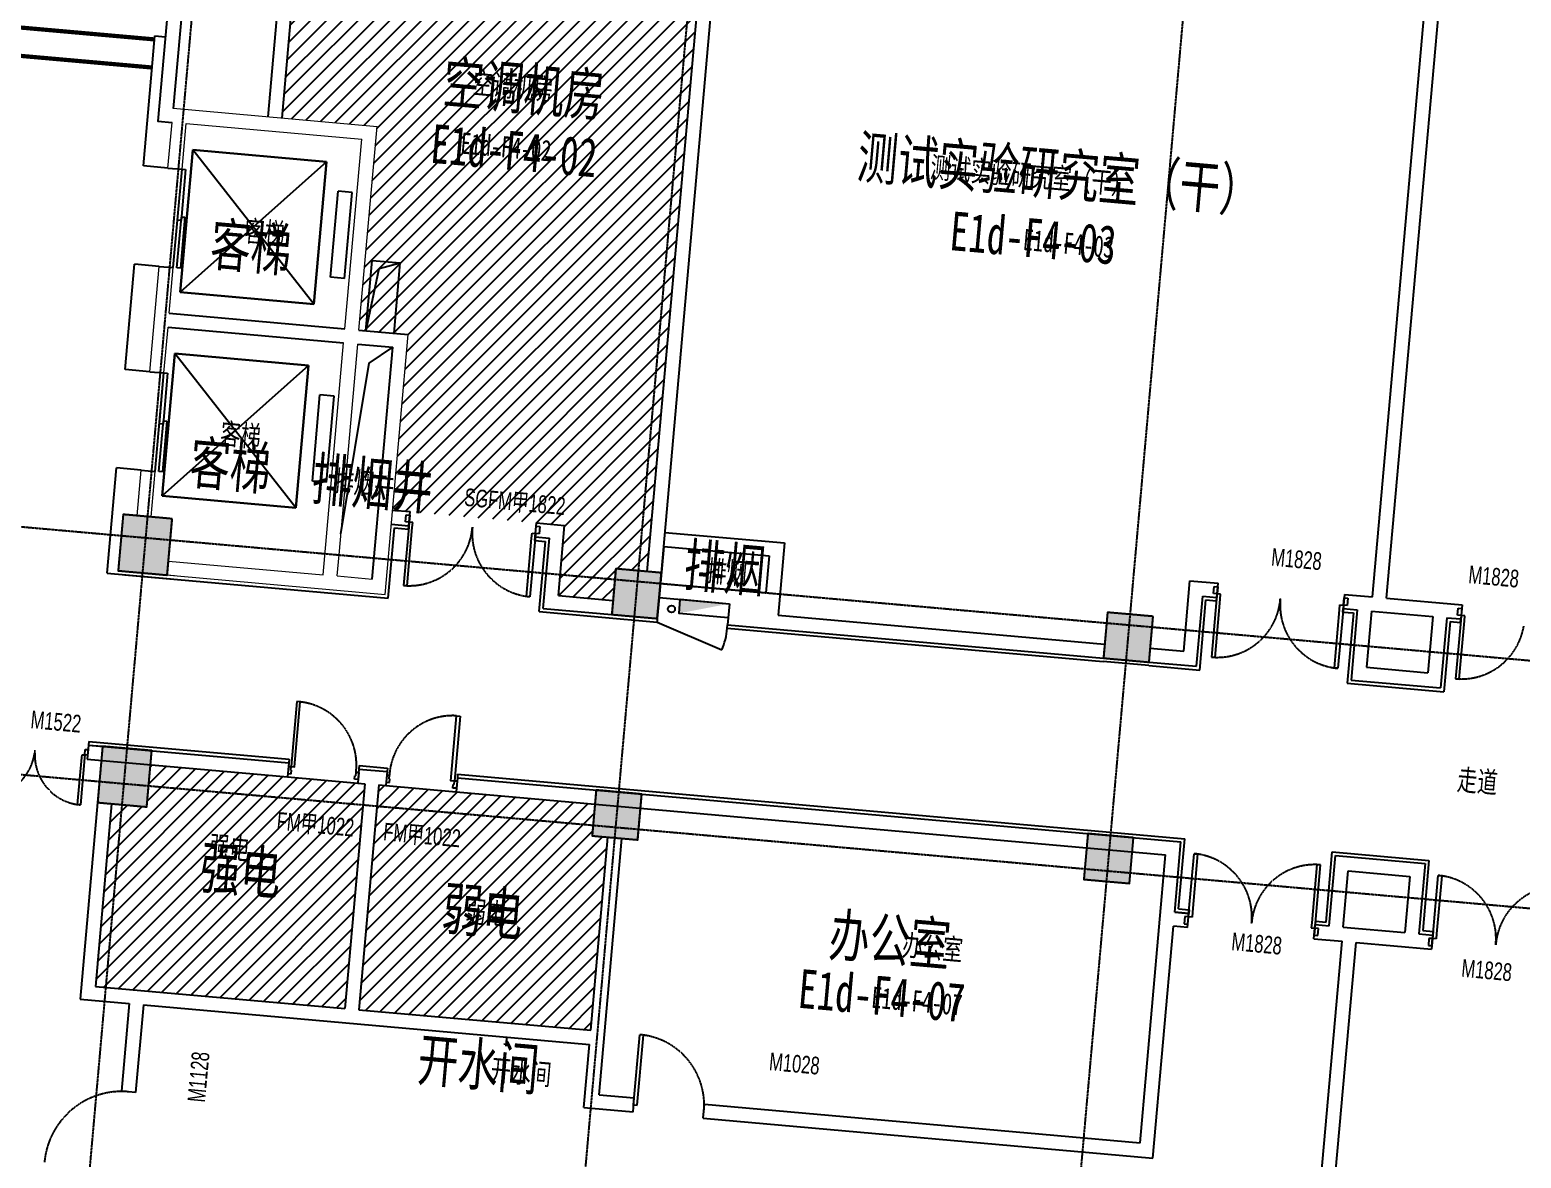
# Model space of a CAD drawing. Header units: millimetres. Extents: x 11669738 to 11859441, y -6222081 to -6069093.
# Drawn here: x 11787536 to 11808682, y -6199722 to -6183722 of the extents above; entities that cross this region are included whole.
import ezdxf
from ezdxf.enums import TextEntityAlignment as Align

# ---------------------------------------------------------------- set-up
doc = ezdxf.new("R2010")
doc.units = ezdxf.units.MM
for name, pattern in [('DASH', [0.35, 0.25, -0.1]), ('E-COLS-F4$0$HIDDEN', [0.375, 0.25, -0.125]), ('E-RG-1F$0$$0$DOTE', [2.42, 2, -0.2, 0.02, -0.2]), ('E2-RI-4F$0$DASH', [0.35, 0.25, -0.1]), ('XRE2$0$HIDDEN', [0.375, 0.25, -0.125])]:
    doc.linetypes.add(name, pattern=pattern)
for name, color, linetype in [('A-SYMB-DOOR', 13, 'Continuous'), ('A-SYMB-DOOR1', 4, 'Continuous'), ('A—墙体', 7, 'Continuous'), ('A—设备管丼、主管符号', 50, 'Continuous'), ('A—轴线、尺寸', 1, 'Continuous'), ('E-COLS-F4$0$0S-COLS-HATCH', 8, 'Continuous'), ('E-COLS-F4$0$0S-COLS-I', 90, 'E-COLS-F4$0$HIDDEN'), ('E1-RI-4F$0$A-SYMB-DOOR', 4, 'Continuous'), ('E1-RI-4F$0$A-SYMB-DOOR1', 4, 'Continuous'), ('E1-RV-4F$0$A-HOLE', 2, 'Continuous'), ('I—平面—文字', 40, 'Continuous'), ('I—平面—文字（放大1：100）', 40, 'XRE2$0$HIDDEN'), ('I—平面—消防设施', 10, 'Continuous'), ('I—平面—装饰面层线', 192, 'Continuous'), ('I—平面—门', 22, 'Continuous'), ('轴线100', 1, 'Continuous')]:
    doc.layers.add(name, color=color, linetype=linetype)
doc.layers.add('E1-RV-4F$0$$2$A-WALL', color=7, linetype='Continuous', lineweight=5)
doc.layers.add('E2-RI-4F$0$A-DOOR-GLAZ', color=1, linetype='Continuous', lineweight=5)
doc.styles.add('ARIAL', font='SIMYOU.TTF', dxfattribs={"width": 0.9})
doc.styles.add('E1-RI-4F$0$ECADI-TXT', font='SIMYOU.TTF')
doc.styles.add('XD2008', font='simhei.ttf', dxfattribs={"width": 0.85})
doc.dimstyles.new('200', dxfattribs={"dimscale": 200, "dimtxt": 2.5, "dimasz": 2, "dimexe": 1, "dimexo": 1, "dimgap": 0.8, "dimtad": 1, "dimdec": 0, "dimdsep": 46, "dimtxsty": 'ARIAL', "dimblk1": 'ARCHTICK', "dimblk2": 'ARCHTICK', "dimsah": 1, "dimcen": -0.9, "dimdle": 1, "dimclrd": 256, "dimclre": 256, "dimclrt": 40, "dimaunit": 1, "dimadec": 0, "dimazin": 0, "dimtfac": 0.35, "dimtdec": 0, "dimtix": 1, "dimtmove": 2, "dimatfit": 3, "dimldrblk": 'ARCHTICK', "dimfxl": 0, "dimtvp": 0.8, "dimtolj": 1, "dimtzin": 0, "dimarcsym": 0})

# ---------------------------------------------------------------- blocks, each defined once
blk = doc.blocks.new('E1-RI-4F$0$ECADI-TAG-DOOR')
blk = doc.blocks.new('E1-RI-4F$0$XFX-BX')
blk.add_lwpolyline([(0, 0), (0, 200), (700, 200), (700, 0)], close=True)
blk.add_solid([(0, 0), (0, 0), (700, 0), (700, 200)])
blk = doc.blocks.new('E-COLS-F4')
at = {"layer": 'E-COLS-F4$0$0S-COLS-HATCH'}
for points in [[(11789556, -6190656), (11788859, -6190594), (11788788, -6191391), (11789485, -6191453)], [(11796491, -6191422), (11795843, -6191364), (11795786, -6192012), (11796433, -6192069)], [(11803463, -6192040), (11802816, -6191983), (11802758, -6192630), (11803406, -6192688)], [(11789265, -6193943), (11788567, -6193882), (11788497, -6194678), (11789194, -6194740)], [(11796212, -6194560), (11795565, -6194502), (11795508, -6195150), (11796155, -6195207)], [(11803185, -6195178), (11802538, -6195120), (11802480, -6195768), (11803128, -6195825)]]:
    blk.add_hatch(color=18, dxfattribs=at).paths.add_polyline_path(points)
at = {"layer": 'A—墙体'}
for points in [[(11789556, -6190656), (11788859, -6190594), (11788788, -6191391), (11789485, -6191453)], [(11796491, -6191422), (11795843, -6191364), (11795786, -6192012), (11796433, -6192069)], [(11803463, -6192040), (11802816, -6191983), (11802758, -6192630), (11803406, -6192688)], [(11789265, -6193943), (11788567, -6193882), (11788497, -6194678), (11789194, -6194740)], [(11796212, -6194560), (11795565, -6194502), (11795508, -6195150), (11796155, -6195207)], [(11803185, -6195178), (11802538, -6195120), (11802480, -6195768), (11803128, -6195825)]]:
    blk.add_lwpolyline(points, close=True, dxfattribs=at)
at = {"layer": 'E-COLS-F4$0$0S-COLS-I'}
for points in [[(11789556, -6190656), (11788859, -6190594), (11788788, -6191391), (11789485, -6191453)], [(11796491, -6191422), (11795843, -6191364), (11795786, -6192012), (11796433, -6192069)], [(11803463, -6192040), (11802816, -6191983), (11802758, -6192630), (11803406, -6192688)], [(11789265, -6193943), (11788567, -6193882), (11788497, -6194678), (11789194, -6194740)], [(11796212, -6194560), (11795565, -6194502), (11795508, -6195150), (11796155, -6195207)], [(11803185, -6195178), (11802538, -6195120), (11802480, -6195768), (11803128, -6195825)]]:
    blk.add_lwpolyline(points, close=True, dxfattribs=at)
blk = doc.blocks.new('E1-RV-4F$0$Elevator - Single Side Open - 48_w x 94_h-2412031-一层平面 1_2号楼 FIRST FLOOR PLAN B1 B2')
at = {"layer": 'I—平面—门'}
for p, q in [((-355.6, -48.41875), (-1080.6, -48.41875)), ((-1080.6, -48.41875), (-1080.6, -99.21875)), ((-1080.6, -99.21875), (-355.6, -99.21875)), ((319.4, -99.21875), (-405.6, -99.21875)), ((-405.6, -99.21875), (-405.6, -150.01875)), ((-405.6, -150.01875), (319.4, -150.01875)), ((-355.6, -99.21875), (-355.6, -48.41875)), ((319.4, -150.01875), (319.4, -99.21875))]:
    blk.add_line(p, q, dxfattribs=at)
blk = doc.blocks.new('E1-RV-4F$0$3242342')
at = {"layer": 'A—设备管丼、主管符号'}
for p, q in [((282, 490), (2119, 984)), ((2119, 984), (282, 490)), ((809, -1466), (2119, 984)), ((2119, 984), (2645, -973)), ((2645, -973), (2119, 984)), ((282, 490), (2645, -973)), ((809, -1466), (282, 490)), ((282, 490), (809, -1466)), ((0, 0), (193, 52)), ((0, 0), (319, -1184)), ((193, 52), (512, -1132)), ((2645, -973), (809, -1466)), ((809, -1466), (2645, -973)), ((319, -1184), (512, -1132))]:
    blk.add_line(p, q, dxfattribs=at)
blk = doc.blocks.new('_ArchTick')
at = {"color": 0, "linetype": 'ByBlock', "const_width": 0.4}
blk.add_lwpolyline([(-0.5, -0.5), (0.5, 0.5)], dxfattribs=at)
blk = doc.blocks.new('*D256')
at = {"layer": 'A—轴线、尺寸', "linetype": 'ByBlock', "lineweight": -2}
for p, q in [((11778653, -6179459), (11779138, -6173980)), ((11778922, -6174162), (11850142, -6180478)), ((11849475, -6185739), (11849960, -6180261))]:
    blk.add_line(p, q, dxfattribs=at)
at = {"layer": 'Defpoints', "color": 0, "linetype": 'ByBlock'}
for p in [(11778635, -6179658), (11849943, -6180460), (11849457, -6185938)]:
    blk.add_point(p, dxfattribs=at)
at = {"layer": 'A—轴线、尺寸', "linetype": 'ByBlock', "lineweight": -2, "xscale": 399.9999999999999, "yscale": 400, "zscale": 400}
for p, rotation in [((11779121, -6174179), 174.9322288641356), ((11849943, -6180460), 354.9322288641357)]:
    blk.add_blockref('_ArchTick', p, dxfattribs=dict(at, rotation=rotation))
at = {"layer": 'A—轴线、尺寸', "color": 40, "linetype": 'ByBlock', "insert": (11814568, -6176911), "char_height": 500, "attachment_point": 5, "rotation": 354.9322, "style": 'ARIAL'}
blk.add_mtext('\\A1;71100', dxfattribs=at)
blk = doc.blocks.new('A$C666141D0')
at = {"layer": '轴线100', "linetype": 'E-RG-1F$0$$0$DOTE'}
for p, q in [((12213.4, 6595.2), (15753, 46516.6)), ((19186.1, 5976.9), (22725.7, 45898.3)), ((26158.7, 5358.5), (29698.3, 45279.9)), ((2439.9, 30539.5), (81580.2, 23521.3)), ((2479.5, 27022.2), (81271, 20035))]:
    blk.add_line(p, q, dxfattribs=at)

msp = doc.modelspace()

# ---------------------------------------------------------------- hatches: boundary and pattern name
at = {"layer": 'I—平面—装饰面层线'}
h = msp.add_hatch(dxfattribs=at)
h.set_pattern_fill('ANSI31', color=8, scale=50, style=0)
edge = h.paths.add_edge_path()
edge.add_line((11793623.5, -6181580.3), (11790386.4, -6181293.2))
edge.add_line((11790386.4, -6181293.2), (11790351, -6181691.6))
edge.add_line((11790351, -6181691.6), (11791396.6, -6181784.3))
edge.add_line((11791396.6, -6181784.3), (11791114.1, -6184971.6))
edge.add_line((11791114.1, -6184971.6), (11792458.6, -6185090.7))
edge.add_line((11792458.6, -6185090.7), (11792202.6, -6187979.4))
edge.add_line((11792202.6, -6187979.4), (11792899.9, -6188041.2))
edge.add_line((11792899.9, -6188041.2), (11792679.2, -6190531.8))
edge.add_line((11792679.2, -6190531.8), (11795119.1, -6190748.2))
edge.add_line((11795119.1, -6190748.2), (11795030.7, -6191744.3))
edge.add_line((11795030.7, -6191744.3), (11795803.5, -6191812.8))
edge.add_line((11795803.5, -6191812.8), (11795843.2, -6191364.5))
edge.add_line((11795843.2, -6191364.5), (11796291, -6191404.2))
edge.add_line((11796291, -6191404.2), (11797258.1, -6180497.1))
edge.add_line((11797258.1, -6180497.1), (11793747.1, -6180186))
edge.add_line((11793747.1, -6180186), (11793623.5, -6181580.3))
h = msp.add_hatch(dxfattribs=at)
h.set_pattern_fill('ANSI31', color=8, scale=50, style=0)
h.paths.add_polyline_path([(11789247.1, -6194142.8), (11792285.1, -6194412.2), (11792002.4, -6197599.7), (11788466.3, -6197286.1), (11788696, -6194696.1), (11789194.1, -6194740.3)])
h = msp.add_hatch(dxfattribs=at)
h.set_pattern_fill('ANSI31', color=8, scale=50, style=0)
h.paths.add_polyline_path([(11792484.3, -6194429.9), (11792201.6, -6197617.4), (11795488.8, -6197908.9), (11795731.7, -6195169.5), (11795507.6, -6195149.6), (11795547.4, -6194701.5)])

# ---------------------------------------------------------------- linework, layer by layer
for p, q in [((11796459.7, -6191770.7), (11796433.2, -6192069.5)), ((11797455.8, -6191859), (11797429.3, -6192157.8))]:
    msp.add_line(p, q)
at = {"layer": 'A—墙体'}
for p, q in [((11796291, -6191404.3), (11797258.1, -6180497.1)), ((11796490.2, -6191422), (11797457.3, -6180514.8)), ((11806574.8, -6191764.1), (11807493.3, -6181404.8)), ((11806774, -6191781.8), (11807692.5, -6181422.4)), ((11791113.9, -6184972), (11791396.6, -6181784.3)), ((11790914.7, -6184954.3), (11791179.7, -6181965.9)), ((11789494.9, -6185681.4), (11789694.1, -6185699.1)), ((11789494.9, -6185681.4), (11789694.1, -6185699.1)), ((11789371.3, -6187076), (11789570.5, -6187093.6)), ((11789371.3, -6187076), (11789570.5, -6187093.6)), ((11789513.2, -6187741.1), (11792003.4, -6187961.8)), ((11789513.2, -6187741.1), (11792003.4, -6187961.8)), ((11789495.5, -6187940.3), (11791985.7, -6188161)), ((11789495.5, -6187940.3), (11791985.7, -6188161)), ((11792202.6, -6187979.4), (11792899.9, -6188041.2)), ((11792202.6, -6187979.4), (11792899.9, -6188041.2)), ((11792185, -6188178.6), (11792683, -6188222.8)), ((11792185, -6188178.6), (11792683, -6188222.8)), ((11792185, -6188178.8), (11792682.4, -6188222.9)), ((11792185, -6188178.8), (11792682.4, -6188222.9)), ((11792391.1, -6191509.8), (11792682.4, -6188222.9)), ((11792391.1, -6191509.8), (11792682.4, -6188222.9)), ((11789238.9, -6188570.1), (11789438.1, -6188587.8)), ((11789238.9, -6188570.1), (11789438.1, -6188587.8)), ((11789115.3, -6189964.7), (11789314.6, -6189982.3)), ((11789115.3, -6189964.7), (11789314.6, -6189982.3)), ((11792678.7, -6190531.8), (11792927.7, -6190553.9)), ((11792910, -6190753.1), (11792927.7, -6190553.9)), ((11792661, -6190731), (11792910, -6190753.1)), ((11794703, -6190912.1), (11794720.6, -6190712.9)), ((11794720.6, -6190712.9), (11795119.1, -6190748.2)), ((11795030.7, -6191744.3), (11795119.1, -6190748.2)), ((11794703, -6190912.1), (11794902.2, -6190929.8)), ((11794813.9, -6191925.9), (11794902.2, -6190929.8)), ((11796541, -6190848.7), (11798234.7, -6190998.4)), ((11796523.8, -6191047.9), (11796460, -6191770.7)), ((11796523.8, -6191047.9), (11798017.9, -6191180)), ((11798017.9, -6191180), (11797971.6, -6191703.7)), ((11798234.7, -6190998.4), (11798144.4, -6192020.4)), ((11796477.4, -6191571.4), (11797971.7, -6191703.7)), ((11803896.6, -6192530.5), (11803984.9, -6191534.4)), ((11803984.9, -6191534.4), (11804383.3, -6191569.8)), ((11804365.7, -6191769), (11804383.3, -6191569.8)), ((11795030.7, -6191744.3), (11795803.4, -6191812.8)), ((11796460, -6191770.7), (11797455.8, -6191859)), ((11804078.1, -6192747.4), (11804166.4, -6191751.3)), ((11804166.4, -6191751.3), (11804365.7, -6191769)), ((11806176.3, -6191728.8), (11806158.7, -6191928)), ((11806176.3, -6191728.8), (11806574.8, -6191764.1)), ((11806774, -6191781.8), (11807845, -6191876.8)), ((11794813.9, -6191925.9), (11796433.2, -6192069.5)), ((11798144.4, -6192020.4), (11802776, -6192431.2)), ((11806158.7, -6191928), (11806357.9, -6191945.7)), ((11806357.9, -6191945.7), (11806269.6, -6192941.8)), ((11806557.1, -6191963.3), (11806486.4, -6192760.2)), ((11806557.1, -6191963.3), (11807428.9, -6192040.6)), ((11807428.9, -6192040.6), (11807358.3, -6192837.5)), ((11807845, -6191876.8), (11807827.3, -6192076)), ((11797429.3, -6192157.8), (11802758.3, -6192630.4)), ((11807628.1, -6192058.3), (11807539.8, -6193054.4)), ((11807628.1, -6192058.3), (11807827.3, -6192076)), ((11803423.5, -6192488.6), (11803896.6, -6192530.5)), ((11803405.8, -6192687.8), (11804078.1, -6192747.4)), ((11806486.4, -6192760.2), (11807358.3, -6192837.5)), ((11806269.6, -6192941.8), (11807539.8, -6193054.4)), ((11788368.1, -6193864), (11788350.4, -6194063.3)), ((11788368.1, -6193864), (11788567.4, -6193881.7)), ((11788368.1, -6193864), (11791207.1, -6194115.8)), ((11788350.4, -6194063.3), (11791189.4, -6194315)), ((11791207.1, -6194115.8), (11791189.4, -6194315)), ((11792203.2, -6194204.1), (11792185.5, -6194403.4)), ((11792203.2, -6194204.1), (11792601.6, -6194239.5)), ((11792601.6, -6194239.5), (11792583.9, -6194438.7)), ((11793597.7, -6194327.8), (11793580, -6194527)), ((11793597.7, -6194327.8), (11803857.3, -6195237.6)), ((11792285.1, -6194412.2), (11792002.4, -6197599.7)), ((11792185.5, -6194403.4), (11792285.1, -6194412.2)), ((11792484.3, -6194429.9), (11792201.6, -6197617.4)), ((11792484.3, -6194429.9), (11792583.9, -6194438.7)), ((11793580, -6194527), (11803640.4, -6195419.2)), ((11788496.8, -6194678.6), (11788249.4, -6197467.7)), ((11788696, -6194696.3), (11788466.3, -6197286.1)), ((11795488.8, -6197908.9), (11795731.7, -6195169.6)), ((11795608.5, -6198823), (11795930.9, -6195187.3)), ((11803278.3, -6199503.2), (11803640.4, -6195419.2)), ((11803769, -6196233.5), (11803857.3, -6195237.6)), ((11805960.4, -6196427.8), (11806048.7, -6195432)), ((11806048.7, -6195432), (11807319, -6195544.6)), ((11807319, -6195544.6), (11807230.7, -6196540.4)), ((11806159.6, -6196445.5), (11806230.3, -6195648.9)), ((11806230.3, -6195648.9), (11807102.1, -6195726.2)), ((11807102.1, -6195726.2), (11807031.5, -6196522.8)), ((11803968.2, -6196251.2), (11803769, -6196233.5)), ((11803769, -6196233.5), (11803968.2, -6196251.2)), ((11803950.5, -6196451), (11803968.2, -6196251.2)), ((11803459.8, -6199720.1), (11803751.3, -6196433.3)), ((11803950.5, -6196451), (11803751.3, -6196433.3)), ((11805743.5, -6196609.4), (11805761.2, -6196410.1)), ((11805761.2, -6196410.1), (11805960.4, -6196427.8)), ((11806159.6, -6196445.5), (11807031.5, -6196522.8)), ((11805353.8, -6207796.3), (11806341.2, -6196662.4)), ((11805709.1, -6201525.5), (11806142, -6196644.7)), ((11805743.5, -6196609.4), (11806142, -6196644.7)), ((11806341.2, -6196662.4), (11807412.3, -6196757.3)), ((11807230.7, -6196540.4), (11807429.9, -6196558.1)), ((11807429.9, -6196558.1), (11807412.3, -6196757.3)), ((11788466.3, -6197286.1), (11792002.4, -6197599.7)), ((11788249.4, -6197467.7), (11788946.8, -6197529.5)), ((11788946.8, -6197529.5), (11788836.6, -6198771.9)), ((11789146, -6197547.2), (11789035.8, -6198789.6)), ((11789146, -6197547.2), (11795471.1, -6198108.1)), ((11792201.6, -6197617.4), (11795488.8, -6197908.9)), ((11794315.7, -6198108.7), (11794255.9, -6198103.4)), ((11794293.5, -6198018.7), (11794283.1, -6198135.9)), ((11795391.6, -6199004.6), (11795471.1, -6198108.1)), ((11789035.8, -6198789.6), (11788836.6, -6198771.9)), ((11795391.6, -6199004.6), (11796088.9, -6199066.4)), ((11795608.5, -6198823), (11796106.6, -6198867.2)), ((11796088.9, -6199066.4), (11796106.6, -6198867.2)), ((11797085, -6199154.7), (11797102.7, -6198955.5)), ((11797102.7, -6198955.5), (11803278.3, -6199503.2)), ((11797085, -6199154.7), (11803459.8, -6199720.1))]:
    msp.add_line(p, q, dxfattribs=at)
for points in [[(11790403.6, -6181093.9), (11789706.3, -6181032.1), (11789352.5, -6185016.3), (11789552.2, -6185034.1)], [(11790385.9, -6181293.2), (11789887.8, -6181249), (11789569.4, -6184835.1)]]:
    msp.add_lwpolyline(points, dxfattribs=at)
at = {"layer": 'A—设备管丼、主管符号'}
for points in [[(11792303.2, -6187979.6), (11792487.5, -6187106), (11792788.3, -6187027.6)], [(11792303.2, -6187979.6), (11792487.5, -6187106), (11792788.3, -6187027.6)], [(11791946.2, -6190867.8), (11792346.7, -6188448.9), (11792682.4, -6188222.5)], [(11791946.2, -6190867.8), (11792346.7, -6188448.9), (11792682.4, -6188222.5)]]:
    msp.add_lwpolyline(points, dxfattribs=at)
at = {"layer": 'E1-RV-4F$0$$2$A-WALL'}
for p, q in [((11789569.9, -6184834.8), (11792458.6, -6185090.7)), ((11789569.9, -6184834.8), (11792458.6, -6185090.7)), ((11789494.9, -6185681.4), (11789552.3, -6185034)), ((11789494.9, -6185681.4), (11789552.3, -6185034)), ((11789694.1, -6185699.1), (11789751.5, -6185051.6)), ((11789694.1, -6185699.1), (11789751.5, -6185051.6)), ((11789751.5, -6185051.6), (11792241.7, -6185272.3)), ((11789751.5, -6185051.6), (11792241.7, -6185272.3)), ((11792003.4, -6187961.8), (11792241.7, -6185272.3)), ((11792003.4, -6187961.8), (11792241.7, -6185272.3)), ((11792202.6, -6187979.4), (11792458.6, -6185090.7)), ((11792202.6, -6187979.4), (11792458.6, -6185090.7)), ((11789238.9, -6188570.1), (11789371.3, -6187076)), ((11789238.9, -6188570.1), (11789371.3, -6187076)), ((11789513.2, -6187741.1), (11789570.5, -6187093.6)), ((11789513.2, -6187741.1), (11789570.5, -6187093.6)), ((11789438.1, -6188587.8), (11789495.5, -6187940.3)), ((11789438.1, -6188587.8), (11789495.5, -6187940.3)), ((11791694.5, -6191448.1), (11791985.7, -6188161)), ((11791694.5, -6191448.1), (11791985.7, -6188161)), ((11791920.2, -6191166.9), (11792185, -6188178.6)), ((11791920.2, -6191166.9), (11792185, -6188178.6)), ((11792391.7, -6191509.9), (11792683, -6188222.8)), ((11792391.7, -6191509.9), (11792683, -6188222.8)), ((11792573.3, -6191726.8), (11792899.9, -6188041.2)), ((11792573.3, -6191726.8), (11792899.9, -6188041.2)), ((11789058, -6190612.1), (11789115.3, -6189964.7)), ((11789058, -6190612.1), (11789115.3, -6189964.7)), ((11789257.2, -6190629.8), (11789314.6, -6189982.3)), ((11789257.2, -6190629.8), (11789314.6, -6189982.3)), ((11788788.1, -6191391.4), (11788858.8, -6190594.5)), ((11788788.1, -6191391.4), (11788858.8, -6190594.5)), ((11789058, -6190612.1), (11789556, -6190656.3)), ((11789058, -6190612.1), (11789556, -6190656.3)), ((11789485.4, -6191453.1), (11789556, -6190656.3)), ((11789485.4, -6191453.1), (11789556, -6190656.3)), ((11791893.7, -6191465.8), (11791920.2, -6191166.9)), ((11791893.7, -6191465.8), (11791920.2, -6191166.9)), ((11789585, -6191462), (11788788.1, -6191391.4)), ((11789585, -6191462), (11788788.1, -6191391.4)), ((11788887.7, -6191400.2), (11792573.3, -6191726.8)), ((11788887.7, -6191400.2), (11792573.3, -6191726.8)), ((11789503.1, -6191253.9), (11791694.5, -6191448.1)), ((11789503.1, -6191253.9), (11791694.5, -6191448.1)), ((11791893.7, -6191465.8), (11792391.7, -6191509.9)), ((11791893.7, -6191465.8), (11792391.7, -6191509.9))]:
    msp.add_line(p, q, dxfattribs=at)
msp.add_lwpolyline([(11789556, -6190656.3), (11788858.8, -6190594.5), (11788788.1, -6191391.4), (11789485.4, -6191453.1)], close=True, dxfattribs=at)
msp.add_lwpolyline([(11789556, -6190656.3), (11788858.8, -6190594.5), (11788788.1, -6191391.4), (11789485.4, -6191453.1)], close=True, dxfattribs=at)
at = {"layer": 'E1-RV-4F$0$A-HOLE'}
msp.add_line((11792700, -6188023.7), (11792788.3, -6187027.6), dxfattribs=at)
msp.add_line((11792700, -6188023.7), (11792788.3, -6187027.6), dxfattribs=at)
msp.add_lwpolyline([(11792302.4, -6187988.4), (11792390.8, -6186992.3), (11792788.3, -6187027.6)], dxfattribs=at)
msp.add_lwpolyline([(11792302.4, -6187988.4), (11792390.8, -6186992.3), (11792788.3, -6187027.6)], dxfattribs=at)
at = {"layer": 'E2-RI-4F$0$A-DOOR-GLAZ', "linetype": 'E2-RI-4F$0$DASH', "const_width": 60}
for points in [[(11783471.2, -6187951.6), (11783316, -6189701.5), (11786404, -6189975.3), (11786964.8, -6183650.2), (11789305.6, -6183857.7)], [(11783072.8, -6187916.3), (11782882.3, -6190064.6), (11786767.1, -6190409.1), (11787327.9, -6184083.9), (11789270.3, -6184256.2)]]:
    msp.add_lwpolyline(points, dxfattribs=at)
at = {"layer": 'I—平面—消防设施'}
msp.add_circle((11796633.3, -6191934.9), 50, dxfattribs=at)
at = {"layer": 'I—平面—装饰面层线'}
for p, q in [((11789256.3, -6184405.5), (11789309.3, -6183807.9)), ((11789309.3, -6183807.9), (11789458.7, -6183821.1)), ((11789309.3, -6183807.9), (11789458.7, -6183821.1)), ((11789145.9, -6185650.5), (11789256.3, -6184405.5)), ((11789494.9, -6185681.4), (11789145.9, -6185650.5)), ((11788890, -6188539.2), (11789022.4, -6187045.1)), ((11789371.3, -6187076), (11789022.4, -6187045.1)), ((11789238.9, -6188570.1), (11788890, -6188539.2)), ((11788634, -6191427.9), (11788766.4, -6189933.7)), ((11789115.3, -6189964.7), (11788766.4, -6189933.7)), ((11792905.6, -6190802.9), (11792910, -6190753.1)), ((11792618.7, -6191781), (11792706.9, -6190785.3)), ((11792706.9, -6190785.3), (11792905.6, -6190802.9)), ((11794698.6, -6190961.9), (11794703, -6190912.1)), ((11794698.6, -6190961.9), (11794848, -6190975.2)), ((11794759.6, -6191971.2), (11794848, -6190975.2)), ((11788883.3, -6191450), (11792618.7, -6191781)), ((11804123.5, -6192801.6), (11804211.8, -6191805.5)), ((11804211.8, -6191805.5), (11804361.2, -6191818.8)), ((11804361.2, -6191818.8), (11804365.7, -6191769)), ((11794759.6, -6191971.2), (11796428.8, -6192119.3)), ((11806154.2, -6191977.8), (11806158.7, -6191928)), ((11806154.2, -6191977.8), (11806303.7, -6191991)), ((11806303.7, -6191991), (11806215.3, -6192987.1)), ((11796433.3, -6192069.3), (11796428.8, -6192119.3)), ((11797424.9, -6192207.6), (11797429.2, -6192158)), ((11797424.9, -6192207.6), (11802753.9, -6192680.2)), ((11807673.5, -6192112.5), (11807585.2, -6193108.6)), ((11807673.5, -6192112.5), (11807822.9, -6192125.8)), ((11807822.9, -6192125.8), (11807827.3, -6192076)), ((11803401.4, -6192737.6), (11802753.9, -6192680.2)), ((11803401.4, -6192737.6), (11804123.5, -6192801.6)), ((11806215.3, -6192987.1), (11807585.2, -6193108.6)), ((11788372.5, -6193814.2), (11788368.1, -6193864)), ((11788372.5, -6193814.2), (11791211.5, -6194066)), ((11791211.5, -6194066), (11791207.1, -6194115.8)), ((11792207.6, -6194154.3), (11792203.2, -6194204.1)), ((11792207.6, -6194154.3), (11792606, -6194189.7)), ((11792606, -6194189.7), (11792601.6, -6194239.5)), ((11793602.1, -6194278), (11793597.7, -6194327.8)), ((11793602.1, -6194278), (11803911.5, -6195192.3)), ((11803823.2, -6196188.1), (11803911.5, -6195192.3)), ((11805915, -6196373.6), (11806003.3, -6195377.8)), ((11806003.3, -6195377.8), (11807373.2, -6195499.2)), ((11807373.2, -6195499.2), (11807284.9, -6196495.1)), ((11803823.2, -6196188.1), (11803972.6, -6196201.4)), ((11803972.6, -6196201.4), (11803968.2, -6196251.2)), ((11805765.6, -6196360.3), (11805761.2, -6196410.1)), ((11805765.6, -6196360.3), (11805915, -6196373.6)), ((11807284.9, -6196495.1), (11807434.4, -6196508.3)), ((11807434.4, -6196508.3), (11807429.9, -6196558.1))]:
    msp.add_line(p, q, dxfattribs=at)
msp.add_lwpolyline([(11788634, -6191427.9), (11789530.8, -6191507.4)], dxfattribs=at)
at = {"layer": 'I—平面—门'}
for p, q in [((11789570.5, -6187093.6), (11789694.1, -6185699.1)), ((11789570.5, -6187093.6), (11789694.1, -6185699.1)), ((11789314.6, -6189982.3), (11789438.1, -6188587.8)), ((11789314.6, -6189982.3), (11789438.1, -6188587.8)), ((11792908, -6190775.4), (11792834.9, -6191600.6)), ((11792863.8, -6190699.6), (11792872.7, -6190598.4)), ((11792914.4, -6190704.1), (11792863.8, -6190699.6)), ((11792872.7, -6190598.4), (11792923.3, -6190602.9)), ((11792885.5, -6191605.1), (11792958.6, -6190779.9)), ((11792914.4, -6190704.1), (11792908, -6190775.4)), ((11792923.3, -6190602.9), (11792914.4, -6190704.1)), ((11792965, -6190708.6), (11792914.4, -6190704.1)), ((11792958.6, -6190779.9), (11792965, -6190708.6)), ((11794707.3, -6190863.1), (11794716.3, -6190761.9)), ((11794716.3, -6190761.9), (11794766.9, -6190766.4)), ((11794766.9, -6190766.4), (11794757.9, -6190867.6)), ((11794577.2, -6191755.1), (11794650.4, -6190929.9)), ((11794701, -6190934.4), (11794627.8, -6191759.6)), ((11794650.4, -6190929.9), (11794656.7, -6190858.6)), ((11794656.7, -6190858.6), (11794707.3, -6190863.1)), ((11794707.3, -6190863.1), (11794701, -6190934.4)), ((11794757.9, -6190867.6), (11794707.3, -6190863.1)), ((11792834.9, -6191600.6), (11792885.5, -6191605.1)), ((11804319.4, -6191715.5), (11804328.4, -6191614.3)), ((11804328.4, -6191614.3), (11804379, -6191618.8)), ((11804379, -6191618.8), (11804370, -6191720)), ((11794627.8, -6191759.6), (11794577.2, -6191755.1)), ((11804363.7, -6191791.3), (11804290.5, -6192616.5)), ((11804370, -6191720), (11804319.4, -6191715.5)), ((11804341.1, -6192620.9), (11804414.3, -6191795.8)), ((11804370, -6191720), (11804363.7, -6191791.3)), ((11804420.6, -6191724.5), (11804370, -6191720)), ((11804414.3, -6191795.8), (11804420.6, -6191724.5)), ((11806163, -6191879), (11806172, -6191777.8)), ((11806172, -6191777.8), (11806222.6, -6191782.3)), ((11806222.6, -6191782.3), (11806213.6, -6191883.5)), ((11806032.9, -6192771), (11806106.1, -6191945.8)), ((11806156.7, -6191950.3), (11806083.5, -6192775.5)), ((11806106.1, -6191945.8), (11806112.4, -6191874.5)), ((11806112.4, -6191874.5), (11806163, -6191879)), ((11806163, -6191879), (11806156.7, -6191950.3)), ((11806213.6, -6191883.5), (11806163, -6191879)), ((11807781.1, -6192022.5), (11807790.1, -6191921.3)), ((11807831.7, -6192027), (11807781.1, -6192022.5)), ((11807790.1, -6191921.3), (11807840.7, -6191925.8)), ((11807831.7, -6192027), (11807825.4, -6192098.3)), ((11807840.7, -6191925.8), (11807831.7, -6192027)), ((11807882.3, -6192031.5), (11807831.7, -6192027)), ((11807876, -6192102.8), (11807882.3, -6192031.5)), ((11807825.4, -6192098.3), (11807752.2, -6192923.5)), ((11807802.8, -6192927.9), (11807876, -6192102.8)), ((11804290.5, -6192616.5), (11804341.1, -6192620.9)), ((11806083.5, -6192775.5), (11806032.9, -6192771)), ((11807752.2, -6192923.5), (11807802.8, -6192927.9)), ((11788316.1, -6194004), (11788323, -6193925.3)), ((11788323, -6193925.3), (11788362.3, -6193928.8)), ((11788362.3, -6193928.8), (11788355.4, -6194007.5)), ((11788214, -6194708.2), (11788273.2, -6194039.8)), ((11788312.6, -6194043.3), (11788253.3, -6194711.7)), ((11788273.2, -6194039.8), (11788276.7, -6194000.5)), ((11788276.7, -6194000.5), (11788316.1, -6194004)), ((11788316.1, -6194004), (11788312.6, -6194043.3)), ((11788355.4, -6194007.5), (11788316.1, -6194004)), ((11791189.4, -6194315), (11792185.5, -6194403.4)), ((11791202.6, -6194165.6), (11791193.8, -6194265.2)), ((11791193.8, -6194265.2), (11791243.6, -6194269.6)), ((11791202.6, -6194165.6), (11791240, -6194168.9)), ((11791235.6, -6194218.7), (11791240, -6194168.9)), ((11791235.6, -6194218.7), (11791248, -6194219.8)), ((11791243.6, -6194269.6), (11791248, -6194219.8)), ((11792140.1, -6194349.1), (11792144.5, -6194299.3)), ((11792189.9, -6194353.6), (11792140.1, -6194349.1)), ((11792157, -6194300.4), (11792144.5, -6194299.3)), ((11792157, -6194300.4), (11792161.4, -6194250.6)), ((11792198.7, -6194253.9), (11792161.4, -6194250.6)), ((11792198.7, -6194253.9), (11792189.9, -6194353.6)), ((11792597.2, -6194289.3), (11792588.3, -6194388.9)), ((11792597.2, -6194289.3), (11792634.5, -6194292.6)), ((11792630.1, -6194342.4), (11792634.5, -6194292.6)), ((11792630.1, -6194342.4), (11792642.6, -6194343.5)), ((11792638.1, -6194393.3), (11792642.6, -6194343.5)), ((11793551.5, -6194424.1), (11793555.9, -6194374.3)), ((11793593.3, -6194377.6), (11793555.9, -6194374.3)), ((11792583.9, -6194438.7), (11793580, -6194527)), ((11792588.3, -6194388.9), (11792638.1, -6194393.3)), ((11793534.6, -6194472.8), (11793539, -6194423)), ((11793584.4, -6194477.2), (11793534.6, -6194472.8)), ((11793551.5, -6194424.1), (11793539, -6194423)), ((11793593.3, -6194377.6), (11793584.4, -6194477.2)), ((11788253.3, -6194711.7), (11788214, -6194708.2)), ((11803970.2, -6196229.2), (11804043.4, -6195404)), ((11804094, -6195408.5), (11804020.8, -6196233.7)), ((11804043.4, -6195404), (11804094, -6195408.5)), ((11805785.7, -6195558.5), (11805712.5, -6196383.7)), ((11805763.1, -6196388.2), (11805836.3, -6195563)), ((11805836.3, -6195563), (11805785.7, -6195558.5)), ((11807431.5, -6196537.7), (11807504.7, -6195712.5)), ((11807555.3, -6195717), (11807482.1, -6196542.2)), ((11807504.7, -6195712.5), (11807555.3, -6195717)), ((11803963.9, -6196300.5), (11803970.2, -6196229.2)), ((11804020.8, -6196233.7), (11804014.5, -6196305)), ((11803913.3, -6196296), (11803904.3, -6196397.2)), ((11803904.3, -6196397.2), (11803954.9, -6196401.7)), ((11803963.9, -6196300.5), (11803913.3, -6196296)), ((11803954.9, -6196401.7), (11803963.9, -6196300.5)), ((11804014.5, -6196305), (11803963.9, -6196300.5)), ((11805712.5, -6196383.7), (11805706.2, -6196455)), ((11805706.2, -6196455), (11805756.8, -6196459.5)), ((11805756.8, -6196459.5), (11805747.8, -6196560.7)), ((11805756.8, -6196459.5), (11805763.1, -6196388.2)), ((11805807.4, -6196464), (11805756.8, -6196459.5)), ((11805798.4, -6196565.2), (11805807.4, -6196464)), ((11805747.8, -6196560.7), (11805798.4, -6196565.2)), ((11807374.6, -6196604.5), (11807365.6, -6196705.7)), ((11807425.2, -6196609), (11807374.6, -6196604.5)), ((11807416.2, -6196710.2), (11807425.2, -6196609)), ((11807425.2, -6196609), (11807431.5, -6196537.7)), ((11807475.8, -6196613.4), (11807425.2, -6196609)), ((11807482.1, -6196542.2), (11807475.8, -6196613.4)), ((11807365.6, -6196705.7), (11807416.2, -6196710.2)), ((11796097.7, -6198966.8), (11796186.1, -6197970.7)), ((11796148.3, -6198971.3), (11796236.6, -6197976.5)), ((11796097.7, -6198966.8), (11796148.3, -6198971.3))]:
    msp.add_line(p, q, dxfattribs=at)
msp.add_lwpolyline([(11796429.1, -6192119.3), (11797347.4, -6192514.9)], dxfattribs=at)
for points in [[(11791321.7, -6193247.5), (11791240, -6194168.9), (11791289.8, -6194173.3), (11791371.5, -6193252)], [(11793637.6, -6193452.9), (11793555.9, -6194374.3), (11793506.1, -6194369.9), (11793587.8, -6193448.5)]]:
    msp.add_lwpolyline(points, close=True, dxfattribs=at)
at = {"layer": 'I—平面—门', "color": 8, "linetype": 'DASH', "ltscale": 20}
for centre, radius, start, end in [((11792914.4, -6190704.1), 900, 350.36147, 355.43223), ((11794707.3, -6190863.1), 900, 174.43223, 179.50299), ((11792914.4, -6190704.1), 900, 264.93223, 350.36147), ((11794707.3, -6190863.1), 900, 179.50299, 264.93223), ((11804370, -6191720), 900, 350.36147, 355.43223), ((11806163, -6191879), 900, 174.43223, 179.50299), ((11804370, -6191720), 900, 264.93223, 350.36147), ((11806163, -6191879), 900, 179.50299, 264.93223), ((11807831.7, -6192027), 900, 264.93223, 350.36147), ((11791267.1, -6194146.2), 900.3, 353.34109, 83.34109), ((11793533.2, -6194347.2), 900.3, 86.52337, 176.52337), ((11786900.6, -6193878.5), 710.5, 264.93223, 351.74046), ((11788316.1, -6194004), 710.5, 178.124, 264.93223), ((11803963.9, -6196300.5), 900, 359.50299, 84.93223), ((11805756.8, -6196459.5), 900, 84.93223, 170.36147), ((11807425.2, -6196609), 900, 359.50299, 84.93223), ((11809218.1, -6196768), 900, 84.93223, 170.36147), ((11803963.9, -6196300.5), 900, 354.43223, 359.50299), ((11805756.8, -6196459.5), 900, 170.36147, 175.43223), ((11807425.2, -6196609), 900, 354.43223, 359.50299), ((11809218.1, -6196768), 900, 170.36147, 175.43223), ((11796097.7, -6198966.8), 1000, 354.93138, 84.93138), ((11788839, -6199876.4), 1100, 84.93223, 174.93223)]:
    msp.add_arc(centre, radius, start, end, dxfattribs=at)
at = {"layer": 'I—平面—门'}
msp.add_arc((11796429, -6192119.4), 1000, 336.69778, 354.9189, dxfattribs=at)
at = {"layer": 'I—平面—门', "lineweight": 9}
for centre, start, end in [((11786900.6, -6193878.5), 351.74046, 355.43223), ((11788316.1, -6194004), 174.43223, 178.124)]:
    msp.add_arc(centre, 710.5, start, end, dxfattribs=at)

# ---------------------------------------------------------------- block references
at = {"layer": 'A-SYMB-DOOR'}
ref = msp.add_blockref('E1-RI-4F$0$ECADI-TAG-DOOR', (11795278.6, -6191349.4), dxfattribs=dict(at, xscale=100.0000000022704, yscale=100.0000000022704, zscale=100.0000000022704, rotation=354.6769983288942))
ref.add_attrib('门窗主编号1', 'SGFM甲1822', dxfattribs={"layer": 'E1-RI-4F$0$A-SYMB-DOOR', "height": 250, "rotation": 354.677, "style": 'E1-RI-4F$0$ECADI-TXT', "width": 0.7}).set_placement((11795117.2, -6190602.7), align=Align.RIGHT)
at = {"layer": 'A-SYMB-DOOR', "color": 253}
ref = msp.add_blockref('E1-RI-4F$0$ECADI-TAG-DOOR', (11808799.4, -6192378.9), dxfattribs=dict(at, xscale=100.0000000022704, yscale=100.0000000022704, zscale=100.0000000022704, rotation=354.6769983288942))
ref.add_attrib('门窗主编号1', 'M1828', dxfattribs={"layer": 'E1-RI-4F$0$A-SYMB-DOOR', "height": 250, "rotation": 354.677, "style": 'E1-RI-4F$0$ECADI-TXT', "width": 0.7}).set_placement((11808638, -6191632.3), align=Align.RIGHT)
at = {"layer": 'A-SYMB-DOOR1'}
ref = msp.add_blockref('E1-RI-4F$0$ECADI-TAG-DOOR', (11806003.4, -6192131), dxfattribs=dict(at, xscale=100.0000000022704, yscale=100.0000000022704, zscale=100.0000000022704, rotation=354.6769983288942))
ref.add_attrib('门窗主编号1', 'M1828', dxfattribs={"layer": 'E1-RI-4F$0$A-SYMB-DOOR', "height": 250, "rotation": 354.677, "style": 'E1-RI-4F$0$ECADI-TXT', "width": 0.7}).set_placement((11805842, -6191384.4), align=Align.RIGHT)
at = {"layer": 'A—设备管丼、主管符号', "rotation": 159.8773295245689}
for p in [(11791997.2, -6187248.4), (11791741.3, -6190137.1)]:
    msp.add_blockref('E1-RV-4F$0$3242342', p, dxfattribs=at)
at = {"layer": 'E1-RI-4F$0$A-SYMB-DOOR1'}
ref = msp.add_blockref('E1-RI-4F$0$ECADI-TAG-DOOR', (11788412.9, -6194435.9), dxfattribs=dict(at, xscale=100.0000000022704, yscale=100.0000000022704, zscale=100.0000000022704, rotation=354.6769983288942))
ref.add_attrib('门窗主编号1', 'M1522', dxfattribs={"layer": 'E1-RI-4F$0$A-SYMB-DOOR', "height": 250, "rotation": 354.677, "style": 'E1-RI-4F$0$ECADI-TXT', "width": 0.7}).set_placement((11788251.5, -6193689.3), align=Align.RIGHT)
ref = msp.add_blockref('E1-RI-4F$0$ECADI-TAG-DOOR', (11792283, -6195909.4), dxfattribs=dict(at, xscale=100.0000000022704, yscale=100.0000000022704, zscale=100.0000000022704, rotation=354.6769983288942))
ref.add_attrib('门窗主编号1', 'FM甲1022', dxfattribs={"layer": 'E1-RI-4F$0$A-SYMB-DOOR', "height": 250, "rotation": 354.677, "style": 'E1-RI-4F$0$ECADI-TXT', "width": 0.7}).set_placement((11792121.5, -6195162.8), align=Align.RIGHT)
ref = msp.add_blockref('E1-RI-4F$0$ECADI-TAG-DOOR', (11793793.6, -6196061.5), dxfattribs=dict(at, xscale=100.0000000022704, yscale=100.0000000022704, zscale=100.0000000022704, rotation=354.6769983288942))
ref.add_attrib('门窗主编号1', 'FM甲1022', dxfattribs={"layer": 'E1-RI-4F$0$A-SYMB-DOOR', "height": 250, "rotation": 354.677, "style": 'E1-RI-4F$0$ECADI-TXT', "width": 0.7}).set_placement((11793632.1, -6195314.9), align=Align.RIGHT)
ref = msp.add_blockref('E1-RI-4F$0$ECADI-TAG-DOOR', (11805438.8, -6197583.4), dxfattribs=dict(at, xscale=100.0000000022704, yscale=100.0000000022704, zscale=100.0000000022704, rotation=354.6769983288942))
ref.add_attrib('门窗主编号1', 'M1828', dxfattribs={"layer": 'E1-RI-4F$0$A-SYMB-DOOR', "height": 250, "rotation": 354.677, "style": 'E1-RI-4F$0$ECADI-TXT', "width": 0.7}).set_placement((11805277.4, -6196836.8), align=Align.RIGHT)
ref = msp.add_blockref('E1-RI-4F$0$ECADI-TAG-DOOR', (11808699.8, -6197960.6), dxfattribs=dict(at, xscale=100.0000000022704, yscale=100.0000000022704, zscale=100.0000000022704, rotation=354.6769983288942))
ref.add_attrib('门窗主编号1', 'M1828', dxfattribs={"layer": 'E1-RI-4F$0$A-SYMB-DOOR', "height": 250, "rotation": 354.677, "style": 'E1-RI-4F$0$ECADI-TXT', "width": 0.7}).set_placement((11808538.4, -6197213.9), align=Align.RIGHT)
ref = msp.add_blockref('E1-RI-4F$0$ECADI-TAG-DOOR', (11790832, -6198064), dxfattribs=dict(at, xscale=100.0000000022703, yscale=100.0000000022703, zscale=100.0000000022703, rotation=84.67699832889429))
ref.add_attrib('门窗主编号1', 'M1128', dxfattribs={"layer": 'E1-RI-4F$0$A-SYMB-DOOR', "height": 250, "rotation": 84.677, "style": 'E1-RI-4F$0$ECADI-TXT', "width": 0.7}).set_placement((11790085.4, -6198225.4), align=Align.RIGHT)
ref = msp.add_blockref('E1-RI-4F$0$ECADI-TAG-DOOR', (11798884.1, -6199284.9), dxfattribs=dict(at, xscale=100.0000000022703, yscale=100.0000000022703, zscale=100.0000000022703, rotation=354.6769983288942))
ref.add_attrib('门窗主编号1', 'M1028', dxfattribs={"layer": 'E1-RI-4F$0$A-SYMB-DOOR', "height": 250, "rotation": 354.677, "style": 'E1-RI-4F$0$ECADI-TXT', "width": 0.7}).set_placement((11798722.7, -6198538.2), align=Align.RIGHT)
at = {"layer": 'I—平面—消防设施', "rotation": 174.917871307308}
msp.add_blockref('E1-RI-4F$0$XFX-BX', (11797455.8, -6191859), dxfattribs=at)
at = {"layer": 'I—平面—装饰面层线'}
msp.add_blockref('E-COLS-F4', (0, 0), dxfattribs=at)
at = {"layer": 'I—平面—门', "xscale": -1, "rotation": 84.9393032523503}
for p in [(11789550.5, -6186771.2), (11789550.5, -6186771.2), (11789294.6, -6189659.9), (11789294.6, -6189659.9)]:
    msp.add_blockref('E1-RV-4F$0$Elevator - Single Side Open - 48_w x 94_h-2412031-一层平面 1_2号楼 FIRST FLOOR PLAN B1 B2', p, dxfattribs=at)
at = {"layer": '轴线100', "linetype": 'ByBlock'}
msp.add_blockref('A$C666141D0', (11774937.5, -6220417, 0), dxfattribs=at)

# ---------------------------------------------------------------- texts
at = {"layer": 'I—平面—文字', "linetype": 'ByBlock', "style": 'XD2008', "width": 0.7}
for s, height, p in [('空调机房', 600, (11793376.1, -6184751.6)), ('E1d-F4-02', 550, (11793205.5, -6185605.7, 0)), ('测试实验研究室（干）', 600, (11799249.2, -6185812.9, 0)), ('E1d-F4-03', 550, (11800565.5, -6186842.9)), ('客梯', 600, (11790075.7, -6187053.1, 0)), ('客梯', 600, (11789781.4, -6190147.8, 0)), ('排烟井', 600, (11791513.8, -6190378.6, 0)), ('排烟', 600, (11796792.8, -6191599.3, 0)), ('强电', 600, (11789928.2, -6195888.1, 0)), ('弱电', 600, (11793361.4, -6196472.3, 0)), ('办公室', 600, (11798850.7, -6196846.1, 0)), ('E1d-F4-07', 550, (11798416, -6197586.9)), ('开水间', 600, (11793016, -6198613.2, 0))]:
    msp.add_text(s, height=height, rotation=354.94783, dxfattribs=at).set_placement(p)
at = {"layer": 'I—平面—文字（放大1：100）', "linetype": 'ByBlock', "style": 'XD2008', "width": 0.7}
for s, p in [('空调机房', (11793806.1, -6184621)), ('E1d-F4-02', (11793635.4, -6185475, 0)), ('测试实验研究室（干）', (11800294.5, -6185812.9, 0)), ('客梯', (11790565.6, -6186717.3, 0)), ('E1d-F4-03', (11801610.7, -6186842.9)), ('客梯', (11790227.4, -6189592, 0)), ('排烟井', (11791835.3, -6190261.9, 0)), ('排烟', (11797119.4, -6191537.1, 0)), ('走道', (11807763, -6194499.4, 0)), ('强电', (11790071.8, -6195441.2, 0)), ('弱电', (11793707.7, -6196363.4, 0)), ('办公室', (11799896, -6196846.1, 0)), ('E1d-F4-07', (11799461.2, -6197586.9)), ('开水间', (11794061.3, -6198613.2, 0))]:
    msp.add_text(s, height=300, rotation=354.94783, dxfattribs=at).set_placement(p)

# ---------------------------------------------------------------- dimensions: what is measured, and where the dimension line sits
at = {"layer": 'A—轴线、尺寸', "linetype": 'ByBlock'}
dim = msp.add_linear_dim(base=(11849942.8, -6180459.9, 0), p1=(11778634.9, -6179657.9, 0), p2=(11849457, -6185938.5, 0), angle=354.93223, dimstyle='200', dxfattribs=at)
dim.commit()
dim.dimension.update_dxf_attribs({"geometry": '*D256', "text_midpoint": (11814568, -6176911.3, 0)})

doc.saveas('drawing.dxf')
